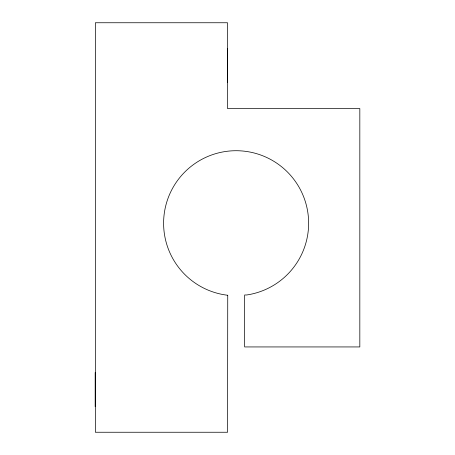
<?xml version="1.0" encoding="UTF-8"?>
<svg xmlns="http://www.w3.org/2000/svg" width="455" height="455" viewBox="0 0 455 455"><rect width="100%" height="100%" fill="white"/><g stroke="black" fill="none" stroke-linecap="round" stroke-linejoin="round"><path stroke-width="0.68" d="M227.597 48.344L227.597 82.469M95.175 372.531L95.175 406.656M227.739 295.261L227.591 432.25L95.357 432.25L95.357 22.75L227.523 22.75L227.523 108.569L359.825 108.569L359.825 346.938L244.654 346.938L244.654 294.982L246.667 294.982A72.516 72.516 0 0 0 296.688 183.359A72.516 72.516 0 0 0 174.384 185.191A72.516 72.516 0 0 0 227.739 295.261"/></g></svg>
